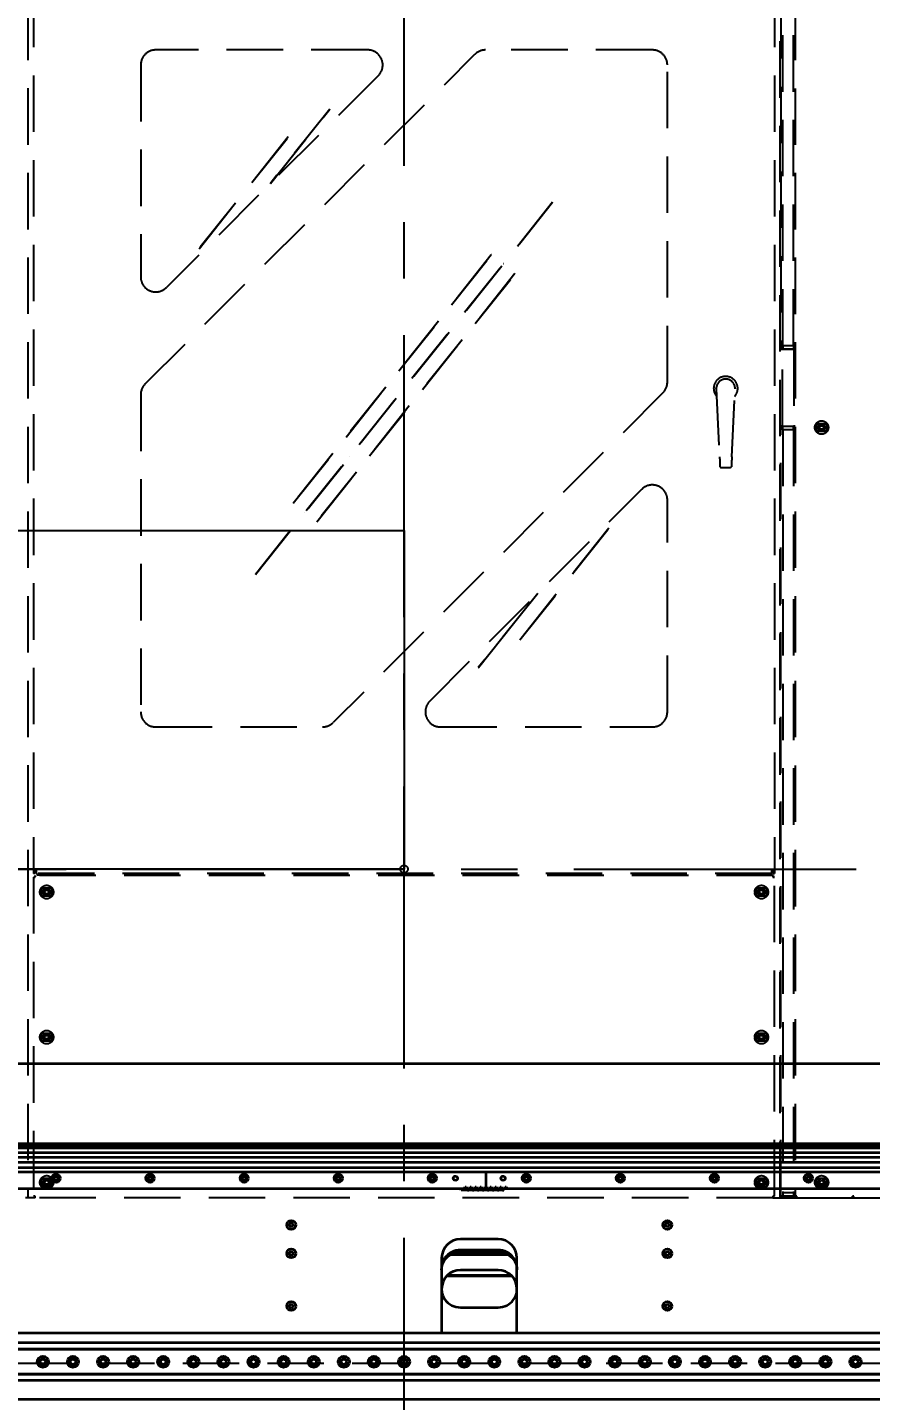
# Model space of a CAD drawing. Header units: inches. Extents: x 16559 to 58559, y 6500 to 36200.
# Drawn here: x 35244 to 36365, y 29633 to 31458 of the extents above; entities that cross this region are included whole.
import ezdxf

# ---------------------------------------------------------------- set-up
doc = ezdxf.new("R2010")
doc.units = ezdxf.units.IN
doc.header["$LTSCALE"] = 300
doc.linetypes.add('CENTRO', pattern=[2, 1.25, -0.25, 0.25, -0.25])
doc.linetypes.add('NASCOSTA', pattern=[0.375, 0.25, -0.125])
for name, color, linetype in [('ASSI', 254, 'CENTRO'), ('CONTORNO', 3, 'Continuous'), ('MACCHINA', 40, 'Continuous'), ('QUOTE', 7, 'Continuous')]:
    doc.layers.add(name, color=color, linetype=linetype)
doc.layers.add('GUIDE', color=4, linetype='Continuous', lineweight=35)
doc.styles.get("Standard").update_dxf_attribs({"font": 'romans.shx'})
doc.dimstyles.new('sc1a100', dxfattribs={"dimscale": 100, "dimtxt": 3, "dimasz": 3, "dimexe": 0, "dimexo": 0, "dimgap": 1, "dimtad": 1, "dimzin": 12, "dimdsep": 46, "dimtxsty": 'Standard', "dimblk": 'CLOSEDBLANK', "dimcen": 1, "dimclrd": 253, "dimclre": 253, "dimclrt": 2, "dimadec": 0, "dimazin": 3, "dimtfac": 1, "dimtmove": 0, "dimatfit": 1, "dimldrblk": 'CLOSEDBLANK', "dimfxl": 1, "dimtolj": 1, "dimtzin": 0, "dimarcsym": 0})
doc.dimstyles.new('sc1a100_pollici', dxfattribs={"dimscale": 100, "dimtxt": 3, "dimasz": 3, "dimexe": 0, "dimexo": 0, "dimgap": 1, "dimtad": 1, "dimzin": 12, "dimdsep": 46, "dimtxsty": 'Standard', "dimblk": 'CLOSEDBLANK', "dimcen": 1, "dimclrd": 253, "dimclre": 253, "dimclrt": 2, "dimadec": 0, "dimazin": 3, "dimtfac": 1, "dimtmove": 0, "dimatfit": 1, "dimldrblk": 'CLOSEDBLANK', "dimfxl": 1, "dimtolj": 1, "dimtzin": 0, "dimarcsym": 0})

# ---------------------------------------------------------------- blocks, each defined once
blk = doc.blocks.new('A$C17fb79fa')
at = {"layer": 'GUIDE'}
for p, q in [((4000, 413.3), (2000, 413.3)), ((4000, 304), (0, 304)), ((4000, 303.5), (0, 303.5)), ((4000, 301.1), (0, 301.1)), ((4000, 294.6), (0, 294.6)), ((2002, 307), (3998, 307)), ((4000, 288.4), (0, 288.4)), ((4000, 281.9), (0, 281.9)), ((4000, 275), (0, 275)), ((3008.5, 269), (2008.5, 269)), ((4008.5, 269), (3008.5, 269)), ((3008.5, 269), (3008.5, 249.5)), ((2980.2, 247), (2036.8, 247)), ((2975.8, 245), (2975, 247)), ((2984.3, 245), (2975.8, 245)), ((2980.2, 247), (2981.1, 249.5)), ((2981.1, 249.5), (2982.5, 249.5)), ((2982.5, 249.5), (2984.3, 245)), ((2984.3, 245), (2986.1, 245)), ((2986.1, 245), (2987.8, 249.5)), ((2991, 245), (2986.1, 245)), ((2987.8, 249.5), (2989.2, 249.5)), ((2989.2, 249.5), (2991, 245)), ((2991, 245), (2992.7, 245)), ((2992.7, 245), (2994.5, 249.5)), ((2997.6, 245), (2992.7, 245)), ((2994.5, 249.5), (2995.9, 249.5)), ((2995.9, 249.5), (2997.6, 245)), ((2997.6, 245), (2999.4, 245)), ((2999.4, 245), (3001.1, 249.5)), ((3004.3, 245), (2999.4, 245)), ((3001.1, 249.5), (3002.5, 249.5)), ((3002.5, 249.5), (3004.3, 245)), ((3004.3, 245), (3006.1, 245)), ((3006.1, 245), (3007.8, 249.5)), ((3010.9, 245), (3006.1, 245)), ((3007.8, 249.5), (3008.5, 249.5)), ((3008.5, 249.5), (3009.2, 249.5)), ((3009.2, 249.5), (3010.9, 245)), ((3010.9, 245), (3012.7, 245)), ((3012.7, 245), (3014.5, 249.5)), ((3017.6, 245), (3012.7, 245)), ((3014.5, 249.5), (3015.9, 249.5)), ((3015.9, 249.5), (3017.6, 245)), ((3017.6, 245), (3019.4, 245)), ((3019.4, 245), (3021.1, 249.5)), ((3024.3, 245), (3019.4, 245)), ((3021.1, 249.5), (3022.5, 249.5)), ((3022.5, 249.5), (3024.3, 245)), ((3024.3, 245), (3026.1, 245)), ((3026.1, 245), (3027.8, 249.5)), ((3030.9, 245), (3026.1, 245)), ((3027.8, 249.5), (3029.2, 249.5)), ((3029.2, 249.5), (3030.9, 245)), ((3030.9, 245), (3032.7, 245)), ((3032.7, 245), (3034.5, 249.5)), ((3036.8, 247), (3033.5, 247)), ((3034.5, 249.5), (3035.9, 249.5)), ((3035.9, 249.5), (3036.8, 247)), ((3980.2, 247), (3036.8, 247)), ((3025, 180), (2975, 180)), ((3025, 165.6), (2975, 165.6)), ((2950, 155), (2950, 55)), ((3039.1, 159), (2960.9, 159)), ((2975, 163.2), (3025, 163.2)), ((3050, 55), (3050, 155)), ((3043.6, 130.7), (2956.4, 130.7)), ((3042.7, 131.7), (2957.3, 131.7)), ((3025, 139), (2975, 139)), ((2975, 89.3), (3025, 89.3)), ((3990, 55), (10, 55)), ((4000, 42), (0, 42)), ((4000, 34), (0, 34)), ((4000, 33.5), (0, 33.5)), ((4000, 0.5), (0, 0.5)), ((4000, 0), (0, 0)), ((4000, -8), (0, -8)), ((3990, -33), (10, -33))]:
    blk.add_line(p, q, dxfattribs=at)
at = {"layer": 'GUIDE', "flags": 128}
for points in [[(2975, 165.6), (2972, 165.4), (2969, 164.9), (2966.1, 164), (2963.4, 162.8), (2960.8, 161.3), (2958.4, 159.6), (2956.3, 157.5), (2954.4, 155.3), (2952.9, 152.8), (2951.6, 150.2), (2950.7, 147.4), (2950.2, 144.6), (2950, 141.7)], [(3050, 141.7), (3049.8, 144.6), (3049.3, 147.4), (3048.4, 150.2), (3047.1, 152.8), (3045.6, 155.3), (3043.7, 157.5), (3041.6, 159.6), (3039.2, 161.3), (3036.6, 162.8), (3033.9, 164), (3031, 164.9), (3028, 165.4), (3025, 165.6)], [(2950, 139.3), (2950.2, 142.2), (2950.7, 145), (2951.6, 147.8), (2952.9, 150.4), (2954.4, 152.9), (2956.3, 155.1), (2958.4, 157.2), (2960.8, 158.9), (2963.4, 160.4), (2966.1, 161.6), (2969, 162.5), (2972, 163), (2975, 163.2)], [(3025, 163.2), (3028, 163), (3031, 162.5), (3033.9, 161.6), (3036.6, 160.4), (3039.2, 158.9), (3041.6, 157.2), (3043.7, 155.1), (3045.6, 152.9), (3047.1, 150.4), (3048.4, 147.8), (3049.3, 145), (3049.8, 142.2), (3050, 139.3)], [(2950, 113.1), (2950.2, 110.2), (2950.7, 107.4), (2951.6, 104.7), (2952.9, 102), (2954.4, 99.6), (2956.3, 97.3), (2958.4, 95.3), (2960.8, 93.5), (2963.4, 92), (2966.1, 90.8), (2969, 90), (2972, 89.5), (2975, 89.3)], [(3025, 89.3), (3028, 89.5), (3031, 90), (3033.9, 90.8), (3036.6, 92), (3039.2, 93.5), (3041.6, 95.3), (3043.7, 97.3), (3045.6, 99.6), (3047.1, 102), (3048.4, 104.7), (3049.3, 107.4), (3049.8, 110.2), (3050, 113.1)]]:
    blk.add_lwpolyline(points, dxfattribs=at)
at = {"layer": 'GUIDE'}
for centre, radius in [((2437.5, 261), 5.5), ((2437.5, 261), 3.5), ((2437.5, 261), 2.5), ((2562.5, 261), 5.5), ((2562.5, 261), 3.5), ((2562.5, 261), 2.5), ((2687.5, 261), 5.5), ((2687.5, 261), 3.5), ((2687.5, 261), 2.5), ((2812.5, 261), 5.5), ((2812.5, 261), 3.5), ((2812.5, 261), 2.5), ((2937.5, 261), 5.5), ((2937.5, 261), 3.5), ((2937.5, 261), 2.5), ((2968.3, 261), 2.85), ((3031.7, 261), 2.85), ((3062.5, 261), 5.5), ((3062.5, 261), 3.5), ((3062.5, 261), 2.5), ((3187.5, 261), 5.5), ((3187.5, 261), 3.5), ((3187.5, 261), 2.5), ((3312.5, 261), 5.5), ((3312.5, 261), 3.5), ((3312.5, 261), 2.5), ((3437.5, 261), 5.5), ((3437.5, 261), 3.5), ((3437.5, 261), 2.5), ((2750, 199), 6), ((2750, 199), 2.5), ((3250, 199), 6), ((3250, 199), 2.5), ((2750, 161), 6), ((3250, 161), 6), ((2750, 161), 2.5), ((3250, 161), 2.5), ((2750, 91), 6), ((2750, 91), 2.5), ((3250, 91), 6), ((3250, 91), 2.5), ((2420, 17), 7.5), ((2420, 17), 4.5), ((2420, 17), 3.4), ((2460, 17), 7.5), ((2460, 17), 4.5), ((2460, 17), 3.4), ((2500, 17), 7.5), ((2500, 17), 4.5), ((2500, 17), 3.4), ((2540, 17), 7.5), ((2540, 17), 4.5), ((2540, 17), 3.4), ((2580, 17), 7.5), ((2580, 17), 4.5), ((2580, 17), 3.4), ((2620, 17), 7.5), ((2620, 17), 4.5), ((2620, 17), 3.4), ((2660, 17), 7.5), ((2660, 17), 4.5), ((2660, 17), 3.4), ((2700, 17), 7.5), ((2700, 17), 4.5), ((2700, 17), 3.4), ((2740, 17), 7.5), ((2740, 17), 4.5), ((2740, 17), 3.4), ((2780, 17), 7.5), ((2780, 17), 4.5), ((2780, 17), 3.4), ((2820, 17), 7.5), ((2820, 17), 4.5), ((2820, 17), 3.4), ((2860, 17), 7.5), ((2860, 17), 4.5), ((2860, 17), 3.4), ((2900, 17), 7.5), ((2900, 17), 4.5), ((2900, 17), 3.4), ((2940, 17), 7.5), ((2940, 17), 4.5), ((2940, 17), 3.4), ((2980, 17), 7.5), ((2980, 17), 4.5), ((2980, 17), 3.4), ((3020, 17), 7.5), ((3020, 17), 4.5), ((3020, 17), 3.4), ((3060, 17), 7.5), ((3060, 17), 4.5), ((3060, 17), 3.4), ((3100, 17), 7.5), ((3100, 17), 4.5), ((3100, 17), 3.4), ((3140, 17), 7.5), ((3140, 17), 4.5), ((3140, 17), 3.4), ((3180, 17), 7.5), ((3180, 17), 4.5), ((3180, 17), 3.4), ((3220, 17), 7.5), ((3220, 17), 4.5), ((3220, 17), 3.4), ((3260, 17), 7.5), ((3260, 17), 4.5), ((3260, 17), 3.4), ((3300, 17), 7.5), ((3300, 17), 4.5), ((3300, 17), 3.4), ((3340, 17), 7.5), ((3340, 17), 4.5), ((3340, 17), 3.4), ((3380, 17), 7.5), ((3380, 17), 4.5), ((3380, 17), 3.4), ((3420, 17), 7.5), ((3420, 17), 4.5), ((3420, 17), 3.4), ((3460, 17), 7.5), ((3460, 17), 4.5), ((3460, 17), 3.4), ((3500, 17), 7.5), ((3500, 17), 4.5), ((3500, 17), 3.4)]:
    blk.add_circle(centre, radius, dxfattribs=at)
for centre, start, end in [((2975, 155), 90, 180), ((3025, 155), 0, 90), ((2975, 114), 90, 180), ((3025, 114), 0, 90)]:
    blk.add_arc(centre, 25, start, end, dxfattribs=at)
blk = doc.blocks.new('_ClosedBlank')
at = {"color": 0, "linetype": 'ByBlock', "lineweight": -2}
for p, q in [((-1, 0.1667), (0, 0)), ((-1, 0.1667), (-1, -0.1667)), ((0, 0), (-1, -0.1667))]:
    blk.add_line(p, q, dxfattribs=at)
blk = doc.blocks.new('*D31')
at = {"layer": 'Defpoints', "color": 0, "transparency": 16777216}
for p in [(36844.6, 34804.4), (22644.6, 29942.3), (36844.6, 29942.3)]:
    blk.add_point(p, dxfattribs=at)
at = {"layer": 'QUOTE', "color": 253, "lineweight": -2, "transparency": 16777216}
for p, q in [((22644.6, 29942.3), (22644.6, 34804.4)), ((22944.6, 34804.4), (36544.6, 34804.4)), ((36844.6, 29942.3), (36844.6, 34804.4))]:
    blk.add_line(p, q, dxfattribs=at)
at = {"layer": 'QUOTE', "color": 253, "lineweight": -2, "transparency": 16777216, "xscale": 300, "yscale": 300, "zscale": 300, "rotation": 180}
blk.add_blockref('_ClosedBlank', (22644.6, 34804.4), dxfattribs=at)
at = {"layer": 'QUOTE', "color": 253, "lineweight": -2, "transparency": 16777216, "xscale": 300, "yscale": 300, "zscale": 300}
blk.add_blockref('_ClosedBlank', (36844.6, 34804.4), dxfattribs=at)
at = {"layer": 'QUOTE', "color": 2, "transparency": 16777216, "insert": (29744.6, 35054.4), "char_height": 300, "attachment_point": 5}
blk.add_mtext('\\A1;B', dxfattribs=at)
blk = doc.blocks.new('A$C314b7af5')
at = {"layer": 'ASSI'}
blk.add_line((0, -865), (0, 2335), dxfattribs=at)
at = {"layer": 'ASSI', "color": 254, "linetype": 'NASCOSTA'}
blk.add_circle((0, 0), 5, dxfattribs=at)
at = {"layer": 'MACCHINA', "color": 254, "linetype": 'NASCOSTA', "lineweight": 25}
for p, q in [((-500, 1713), (-500, -437)), ((500, -437), (500, 1713)), ((501, 1715), (501, 691)), ((503.4, 696), (503.4, 1710)), ((517.6, 696), (517.6, 1710)), ((520, 1712.9), (520, -434.8)), ((-492.5, 1280), (-492.5, -2)), ((492.5, 1280), (492.5, -2)), ((-344.1, 644.9), (94.1, 1083.2)), ((-48.3, 1089), (-330, 1089)), ((330, 1089), (108.3, 1089)), ((-350, 1069), (-350, 787.3)), ((350, 647.3), (350, 1069)), ((-34.1, 1054.9), (-315.9, 773.2)), ((-98.8, 1010.3), (-177.9, 911.1)), ((-177.6, 911.4), (-98.7, 1010.3)), ((-98.7, 1010.3), (-98.8, 1010.3)), ((-153.9, 973.3), (-272.4, 824.8)), ((-272.4, 824.7), (-153.9, 973.2)), ((-153.9, 973.2), (-153.9, 973.3)), ((-130, 971.2), (-130, 971.1)), ((-199.5, 916), (-199.6, 916)), ((-197.9, 918), (-198, 918)), ((-223.5, 886), (-223.5, 886)), ((197.5, 886.5), (-197.5, 391.5)), ((-197.5, 391.5), (197.5, 886.5)), ((197.1, 886), (197.1, 886)), ((197.5, 886.5), (197.5, 886.5)), ((-250.6, 852), (-250.6, 852)), ((-248.2, 855), (-248.3, 855)), ((-247.4, 856), (-247.5, 856)), ((170, 852), (169.9, 852)), ((172.4, 855), (172.3, 855)), ((173.2, 856), (173.1, 856)), ((-272.4, 824.8), (-272.4, 824.7)), ((116, 816.5), (-147.3, 486.5)), ((-147.3, 486.5), (116.1, 816.5)), ((116.1, 816.5), (116, 816.5)), ((132.4, 805), (132.5, 805)), ((147.3, 791.6), (-116.1, 461.6)), ((-116, 461.5), (147.3, 791.5)), ((97.9, 793.7), (97.8, 793.7)), ((124.2, 794.7), (124.3, 794.7)), ((130, 802), (130, 801.9)), ((147.3, 791.5), (147.3, 791.6)), ((105, 770.7), (105, 770.6)), ((107.4, 773.5), (107.3, 773.5)), ((132.9, 773.5), (132.9, 773.5)), ((76, 766.2), (76, 766.3)), ((105, 738.6), (105, 738.5)), ((72.1, 697.2), (72, 697.2)), ((503.4, 696), (503.4, 691)), ((503.4, 696), (517.6, 696)), ((517.6, 696), (517.6, 691)), ((501, 691), (503, 691)), ((503, 589), (503, 691)), ((503, 691), (503.4, 691)), ((517.6, 691), (503.4, 691)), ((503.5, 691), (517.5, 691)), ((517.6, 691), (518, 691)), ((518, 691), (518, 589)), ((518, 691), (520, 691)), ((41, 658.3), (41, 658.4)), ((50.3, 670), (50.4, 670.1)), ((415, 639), (415, 639)), ((415, 638.4), (415, 639)), ((440, 639), (440, 639)), ((440, 639), (440, 638.4)), ((-350, 630.7), (-350, 209)), ((344.1, 633.2), (-94.1, 194.9)), ((415, 638.4), (419.3, 548)), ((435.7, 548), (440, 638.4)), ((-10.4, 593.8), (-10.5, 593.9)), ((501, -435), (501, 589)), ((503, 589), (501, 589)), ((503.4, 589), (503, 589)), ((503.4, 589), (517.6, 589)), ((503.4, 584), (503.4, 589)), ((503.5, 589), (517.5, 589)), ((518, 589), (517.6, 589)), ((517.6, 584), (517.6, 589)), ((520, 589), (518, 589)), ((547.5, 589), (547.5, 585)), ((550.4, 589.7), (554.6, 592)), ((550.4, 584.5), (550.4, 589.7)), ((550.4, 589.7), (550.4, 584.4)), ((554.7, 582), (550.4, 584.5)), ((550.4, 584.4), (554.6, 582)), ((559.5, 592), (550.5, 592)), ((559.4, 584.5), (555.2, 582)), ((555.3, 592), (559.4, 589.7)), ((559.5, 589.7), (555.4, 592)), ((555.4, 582), (559.5, 584.4)), ((559.4, 589.7), (559.4, 584.5)), ((559.5, 584.4), (559.5, 589.7)), ((562.5, 585), (562.5, 589)), ((-47, 580.1), (-47, 580.2)), ((517.6, 584), (503.4, 584)), ((503.4, 584), (503.4, -430)), ((517.6, 584), (517.6, -430)), ((550.5, 582), (559.5, 582)), ((-72.5, 548.2), (-72.5, 548.2)), ((-43.7, 552.2), (-43.7, 552.2)), ((420.6, 534.1), (420.8, 534)), ((420.8, 534), (420.9, 534)), ((420.9, 534), (421, 534)), ((421, 534), (434, 534)), ((434, 534), (434.1, 534.3)), ((-88, 528.8), (-88, 528.7)), ((-87.7, 529.2), (-87.6, 529.2)), ((-137.7, 498.5), (-137.7, 498.6)), ((-88.7, 495.7), (-88.8, 495.7)), ((-86.9, 498.1), (-86.9, 498)), ((-82.3, 503.7), (-82.4, 503.7)), ((34.1, 223.2), (315.9, 504.9)), ((-147.3, 486.5), (-147.3, 486.5)), ((-94.8, 488.1), (-94.8, 488.2)), ((-91.8, 492), (-91.8, 491.9)), ((350, 209), (350, 490.7)), ((-132, 473.6), (-132, 473.7)), ((-116.1, 461.6), (-116, 461.5)), ((272.4, 453.3), (153.9, 304.8)), ((153.9, 304.8), (272.4, 453.3)), ((272.4, 453.3), (272.4, 453.3)), ((-197.5, 391.5), (-197.5, 391.5)), ((177.6, 366.6), (98.7, 267.8)), ((98.8, 267.8), (177.9, 366.9)), ((171.4, 358.9), (171.5, 358.9)), ((197, 358.9), (197.1, 358.9)), ((160.6, 345.4), (160.6, 345.3)), ((161.3, 346.2), (161.3, 346.2)), ((133.1, 310.9), (133.2, 310.9)), ((158.7, 310.9), (158.8, 310.9)), ((127.5, 303.8), (127.4, 303.8)), ((127.5, 303.9), (127.6, 303.9)), ((130.4, 307.4), (130.4, 307.4)), ((131.8, 309.3), (131.9, 309.3)), ((132.4, 309.9), (132.4, 309.9)), ((153.9, 304.8), (153.9, 304.8)), ((155.9, 307.4), (156, 307.4)), ((157.4, 309.3), (157.5, 309.3)), ((158, 309.9), (157.9, 309.9)), ((105, 275.7), (105, 275.6)), ((98.7, 267.8), (98.8, 267.8)), ((-330, 189), (-108.3, 189)), ((48.3, 189), (330, 189)), ((-492.5, -2), (-488.5, -2)), ((-492.5, -2), (-492.5, -6)), ((-490.5, -6), (-492.5, -6)), ((-492.5, -10.6), (-490.5, -10.6)), ((-492.5, -10.6), (-492.5, -434.8)), ((-490.5, -6), (-490.5, -2)), ((-490.3, -10.6), (-490.5, -10.6)), ((490.4, -8.5), (-490.4, -8.5)), ((-490.4, -8.5), (-490.4, -10.5)), ((-489.5, -2), (-489.5, -4)), ((-489.5, -4), (-489.5, -6)), ((-488.5, -4), (-489.5, -4)), ((-488.5, -6), (-489.5, -6)), ((-488.5, -6), (-488.5, -2)), ((488.5, -6), (-488.5, -6)), ((-487.5, -6), (-487.5, -8)), ((-457.5, -8), (-487.5, -8)), ((-460, -8), (-460, -8.5)), ((-457.5, -8), (-457.5, -6)), ((-455, -6), (-455, -8.3)), ((-455, -8.3), (-455, -8.5)), ((455, -8.3), (455, -6)), ((455, -8.5), (455, -8.3)), ((460, -6), (460, -8.5)), ((488.5, -2), (488.5, -6)), ((488.5, -2), (492.5, -2)), ((489.5, -4), (488.5, -4)), ((489.5, -6), (488.5, -6)), ((489.5, -4), (489.5, -2)), ((489.5, -4), (489.5, -6)), ((490.5, -10.6), (490.3, -10.6)), ((490.4, -8.5), (490.4, -10.5)), ((490.5, -2), (490.5, -6)), ((490.5, -6), (492.5, -6)), ((492.5, -10.6), (490.5, -10.6)), ((492.5, -2), (492.5, -6)), ((492.5, -434.8), (492.5, -10.6)), ((-482.5, -28.5), (-482.5, -32.5)), ((-475.4, -25.5), (-479.6, -27.8)), ((-479.6, -27.8), (-479.6, -33.1)), ((-479.6, -33.1), (-475.4, -35.5)), ((-470.5, -25.5), (-479.5, -25.5)), ((-479.5, -27.8), (-475.3, -25.5)), ((-479.5, -33), (-479.5, -27.8)), ((-475.2, -35.5), (-479.5, -33)), ((-479.5, -35.5), (-470.5, -35.5)), ((-470.5, -33), (-474.7, -35.5)), ((-474.6, -25.5), (-470.5, -27.8)), ((-474.6, -35.5), (-470.5, -33.1)), ((-470.5, -27.8), (-470.5, -33)), ((-470.5, -33.1), (-470.5, -27.8)), ((-467.5, -32.5), (-467.5, -28.5)), ((467.5, -28.5), (467.5, -32.5)), ((470.4, -27.8), (474.6, -25.5)), ((470.4, -33), (470.4, -27.8)), ((470.4, -27.8), (470.4, -33.1)), ((474.7, -35.5), (470.4, -33)), ((470.4, -33.1), (474.6, -35.5)), ((479.5, -25.5), (470.5, -25.5)), ((470.5, -35.5), (479.5, -35.5)), ((479.4, -33), (475.2, -35.5)), ((475.3, -25.5), (479.4, -27.8)), ((479.5, -27.8), (475.4, -25.5)), ((475.4, -35.5), (479.5, -33.1)), ((479.4, -27.8), (479.4, -33)), ((479.5, -33.1), (479.5, -27.8)), ((482.5, -32.5), (482.5, -28.5)), ((-475.4, -218.5), (-479.6, -220.8)), ((-470.5, -218.5), (-479.5, -218.5)), ((-479.5, -220.8), (-475.3, -218.5)), ((-474.6, -218.5), (-470.5, -220.8)), ((470.4, -220.8), (474.6, -218.5)), ((479.5, -218.5), (470.5, -218.5)), ((475.3, -218.5), (479.4, -220.8)), ((479.5, -220.8), (475.4, -218.5)), ((-482.5, -221.5), (-482.5, -225.5)), ((-479.6, -220.8), (-479.6, -226.1)), ((-479.6, -226.1), (-475.4, -228.5)), ((-479.5, -226), (-479.5, -220.8)), ((-475.2, -228.5), (-479.5, -226)), ((-479.5, -228.5), (-470.5, -228.5)), ((-470.5, -226), (-474.7, -228.5)), ((-474.6, -228.5), (-470.5, -226.1)), ((-470.5, -220.8), (-470.5, -226)), ((-470.5, -226.1), (-470.5, -220.8)), ((-467.5, -225.5), (-467.5, -221.5)), ((467.5, -221.5), (467.5, -225.5)), ((470.4, -226), (470.4, -220.8)), ((470.4, -220.8), (470.4, -226.1)), ((474.7, -228.5), (470.4, -226)), ((470.4, -226.1), (474.6, -228.5)), ((470.5, -228.5), (479.5, -228.5)), ((479.4, -226), (475.2, -228.5)), ((475.4, -228.5), (479.5, -226.1)), ((479.4, -220.8), (479.4, -226)), ((479.5, -226.1), (479.5, -220.8)), ((482.5, -225.5), (482.5, -221.5)), ((-482.5, -414.5), (-482.5, -418.5)), ((-475.4, -411.5), (-479.6, -413.8)), ((-479.6, -413.8), (-479.6, -419.1)), ((-479.6, -419.1), (-475.4, -421.5)), ((-470.5, -411.5), (-479.5, -411.5)), ((-479.5, -413.8), (-475.3, -411.5)), ((-479.5, -419), (-479.5, -413.8)), ((-475.2, -421.5), (-479.5, -419)), ((-470.5, -419), (-474.7, -421.5)), ((-474.6, -411.5), (-470.5, -413.8)), ((-474.6, -421.5), (-470.5, -419.1)), ((-470.5, -413.8), (-470.5, -419)), ((-470.5, -419.1), (-470.5, -413.8)), ((-467.5, -418.5), (-467.5, -414.5)), ((467.5, -414.5), (467.5, -418.5)), ((470.4, -413.8), (474.6, -411.5)), ((470.4, -419), (470.4, -413.8)), ((470.4, -413.8), (470.4, -419.1)), ((474.7, -421.5), (470.4, -419)), ((470.4, -419.1), (474.6, -421.5)), ((479.5, -411.5), (470.5, -411.5)), ((479.4, -419), (475.2, -421.5)), ((475.3, -411.5), (479.4, -413.8)), ((479.5, -413.8), (475.4, -411.5)), ((475.4, -421.5), (479.5, -419.1)), ((479.4, -413.8), (479.4, -419)), ((479.5, -419.1), (479.5, -413.8)), ((482.5, -418.5), (482.5, -414.5)), ((547.5, -414.5), (547.5, -418.5)), ((550.4, -413.8), (554.6, -411.5)), ((550.4, -419), (550.4, -413.8)), ((550.4, -413.8), (550.4, -419.1)), ((554.7, -421.5), (550.4, -419)), ((550.4, -419.1), (554.6, -421.5)), ((559.5, -411.5), (550.5, -411.5)), ((559.4, -419), (555.2, -421.5)), ((555.3, -411.5), (559.4, -413.8)), ((559.5, -413.8), (555.4, -411.5)), ((555.4, -421.5), (559.5, -419.1)), ((559.4, -413.8), (559.4, -419)), ((559.5, -419.1), (559.5, -413.8)), ((562.5, -418.5), (562.5, -414.5)), ((-500, -437), (-503.2, -437)), ((-490.4, -437), (-500, -437)), ((-492.5, -434.8), (-490.5, -434.8)), ((-490.5, -434.8), (-490.3, -434.8)), ((-490.4, -437), (-490.4, -435)), ((490.4, -437), (-490.4, -437)), ((-479.5, -421.5), (-470.5, -421.5)), ((470.5, -421.5), (479.5, -421.5)), ((490.3, -434.8), (490.5, -434.8)), ((490.4, -437), (490.4, -435)), ((490.4, -437), (500, -437)), ((492.5, -434.8), (490.5, -434.8)), ((500, -437), (503.2, -437)), ((503.4, -435), (501, -435)), ((503.2, -437), (522.1, -437)), ((503.4, -430), (503.4, -435)), ((503.4, -430), (517.6, -430)), ((517.6, -435), (503.4, -435)), ((517.6, -430), (517.6, -435)), ((520, -435), (517.6, -435)), ((520, -435), (520, -434.8)), ((520, -434.8), (522, -434.8)), ((522.1, -437), (522.1, -435)), ((522.1, -437), (596, -437)), ((550.5, -421.5), (559.5, -421.5)), ((596, -437), (596.2, -437)), ((597.6, -434.8), (596.1, -434.8)), ((596.2, -437), (596.2, -435)), ((596.2, -437), (961.7, -437)), ((906, -657.3), (-906, -657.3))]:
    blk.add_line(p, q, dxfattribs=at)
at = {"layer": 'MACCHINA', "color": 254, "linetype": 'NASCOSTA', "lineweight": 25, "flags": 128}
blk.add_lwpolyline([(84.9, 777.4), (84.9, 777.5), (85, 777.6)], dxfattribs=at)
at = {"layer": 'MACCHINA', "color": 254, "linetype": 'NASCOSTA', "lineweight": 25}
for centre, radius in [((555, 587), 9), ((555, 587.1), 2.4), ((-475, -30.5), 9), ((-475, -30.4), 2.4), ((475, -30.5), 9), ((475, -30.4), 2.4), ((-475, -223.5), 9), ((475, -223.5), 9), ((-475, -223.4), 2.4), ((475, -223.4), 2.4), ((-475, -416.5), 9), ((-475, -416.4), 2.4), ((475, -416.5), 9), ((475, -416.4), 2.4), ((555, -416.5), 9), ((555, -416.4), 2.4)]:
    blk.add_circle(centre, radius, dxfattribs=at)
for centre, radius, start, end in [((-330, 1069), 20, 90, 180), ((-48.3, 1069), 20, 315, 90), ((108.3, 1069), 20, 90, 135), ((330, 1069), 20, 0, 90), ((-330, 787.3), 20, 180, 315), ((-330, 630.7), 20, 135, 180), ((330, 647.3), 20, 315, 0), ((427.5, 639), 16, 90, 221.3589), ((427.5, 639), 12.5, 357.2659, 182.7341), ((427.5, 639), 16, 318.6411, 90), ((550.5, 589), 3, 90, 180), ((550.5, 585), 3, 180, 270), ((559.5, 589), 3, 0, 90), ((559.5, 585), 3, 270, 0), ((330, 490.7), 20, 0, 135), ((48.3, 209), 20, 135, 270), ((-330, 209), 20, 180, 270), ((330, 209), 20, 270, 0), ((-108.3, 209), 20, 270, 315), ((-479.5, -28.5), 3, 90, 180), ((-479.5, -32.5), 3, 180, 270), ((-470.5, -28.5), 3, 0, 90), ((-470.5, -32.5), 3, 270, 0), ((470.5, -28.5), 3, 90, 180), ((470.5, -32.5), 3, 180, 270), ((479.5, -28.5), 3, 0, 90), ((479.5, -32.5), 3, 270, 0), ((-479.5, -221.5), 3, 90, 180), ((-470.5, -221.5), 3, 0, 90), ((470.5, -221.5), 3, 90, 180), ((479.5, -221.5), 3, 0, 90), ((-479.5, -225.5), 3, 180, 270), ((-470.5, -225.5), 3, 270, 0), ((470.5, -225.5), 3, 180, 270), ((479.5, -225.5), 3, 270, 0), ((-479.5, -414.5), 3, 90, 180), ((-479.5, -418.5), 3, 180, 270), ((-470.5, -414.5), 3, 0, 90), ((-470.5, -418.5), 3, 270, 0), ((470.5, -414.5), 3, 90, 180), ((470.5, -418.5), 3, 180, 270), ((479.5, -414.5), 3, 0, 90), ((479.5, -418.5), 3, 270, 0), ((550.5, -414.5), 3, 90, 180), ((550.5, -418.5), 3, 180, 270), ((559.5, -414.5), 3, 0, 90), ((559.5, -418.5), 3, 270, 0)]:
    blk.add_arc(centre, radius, start, end, dxfattribs=at)
for points, knots in [([(419.3, 548), (419.4, 547.1), (419.5, 545.4), (419.6, 542.9), (419.7, 540.7), (419.8, 538.7), (419.9, 537), (419.9, 535.8), (419.9, 535.1), (420, 535), (420, 535)], [0, 0, 0, 0, 0.124479, 0.249841, 0.37511, 0.500398, 0.625627, 0.750709, 0.875866, 1, 1, 1, 1]), ([(435.7, 548), (435.6, 547.1), (435.5, 545.4), (435.4, 542.9), (435.3, 540.7), (435.2, 538.7), (435.1, 537), (435.1, 535.8), (435.1, 535.1), (435, 535), (435, 535)], [0, 0, 0, 0, 0.124479, 0.24984, 0.375109, 0.500397, 0.625627, 0.75071, 0.875866, 1, 1, 1, 1]), ([(420, 534.9), (420, 534.8), (420, 534.8), (420, 535.2), (420.1, 535.5)], [0, 0, 0, 0, 0.361057, 1, 1, 1, 1]), ([(420, 534.9), (420.1, 534.8), (420.2, 534.6), (420.4, 534.4), (420.7, 534.3), (420.8, 534.3), (420.9, 534.3)], [0, 0, 0, 0, 0.255364, 0.514764, 0.766279, 1, 1, 1, 1]), ([(420, 534.8), (420, 534.8), (420, 534.6), (420.1, 534.4), (420.3, 534.2), (420.5, 534.1), (420.6, 534.1)], [0, 0, 0, 0, 0.111722, 0.411692, 0.706531, 1, 1, 1, 1]), ([(420.6, 534.1), (420.6, 534.1), (420.7, 534.1), (420.7, 534.1), (420.7, 534.1)], [0, 0, 0, 0, 0.877494, 1, 1, 1, 1]), ([(434, 534.3), (434.2, 534.2), (434.6, 534.1), (434.9, 534.5), (435, 534.7)], [0, 0, 0, 0, 0.503008, 1, 1, 1, 1]), ([(434.6, 534.2), (434.7, 534.3), (434.9, 534.4), (435, 534.7), (435, 534.9), (435, 535)], [0, 0, 0, 0, 0.421042, 0.723347, 1, 1, 1, 1]), ([(434.6, 534.2), (434.6, 534.2), (434.7, 534.3), (434.8, 534.4), (434.9, 534.7), (435, 534.8), (435, 534.8)], [0, 0, 0, 0, 0.166146, 0.552897, 0.767565, 1, 1, 1, 1]), ([(435, 535), (435, 534.9), (435, 534.9), (435, 534.8), (435, 534.8)], [0, 0, 0, 0, 0.989571, 1, 1, 1, 1])]:
    blk.add_open_spline(points, degree=3, knots=knots, dxfattribs=at)
for points in [[(-492.5, -10.6), (-492.5, -10.6), (-492.4, -10.6), (-491.9, -10.6), (-491.2, -10.7), (-490.6, -10.7), (-490.3, -10.7)], [(-490.3, -10.7), (-490.3, -10.4), (-490.3, -9.8), (-490.3, -9.1), (-490.3, -8.6), (-490.4, -8.5), (-490.4, -8.5)], [(490.4, -8.5), (490.4, -8.5), (490.3, -8.6), (490.3, -9.1), (490.3, -9.8), (490.3, -10.4), (490.3, -10.7)], [(490.3, -10.7), (490.6, -10.7), (491.2, -10.7), (491.9, -10.6), (492.4, -10.6), (492.5, -10.6), (492.5, -10.6)], [(-490.3, -434.8), (-490.6, -434.8), (-491.2, -434.8), (-491.9, -434.8), (-492.4, -434.8), (-492.5, -434.8), (-492.5, -434.8)], [(-490.4, -437), (-490.4, -436.9), (-490.3, -436.9), (-490.3, -436.4), (-490.3, -435.6), (-490.3, -435.1), (-490.3, -434.8)], [(490.3, -434.8), (490.3, -435.1), (490.3, -435.6), (490.3, -436.4), (490.3, -436.9), (490.4, -436.9), (490.4, -437)], [(492.5, -434.8), (492.5, -434.8), (492.4, -434.8), (491.9, -434.8), (491.2, -434.8), (490.6, -434.8), (490.3, -434.8)], [(522.2, -434.8), (521.9, -434.8), (521.3, -434.8), (520.6, -434.8), (520.1, -434.8), (520, -434.8), (520, -434.8)], [(522.1, -437), (522.1, -436.9), (522.2, -436.9), (522.2, -436.4), (522.2, -435.6), (522.2, -435.1), (522.2, -434.8)], [(596.1, -434.8), (596.1, -435.1), (596.1, -435.6), (596, -436.4), (596, -436.9), (596, -436.9), (596, -437)], [(596.2, -437), (596.4, -436.9), (596.8, -436.9), (597.3, -436.4), (597.6, -435.6), (597.6, -435.1), (597.6, -434.8)], [(596.2, -435), (596.2, -435), (596.2, -435), (596.2, -434.9), (596.2, -434.8), (596.2, -434.8), (596.2, -434.8)]]:
    blk.add_open_spline(points, degree=3, dxfattribs=at)
blk = doc.blocks.new('*D48')
at = {"layer": 'Defpoints', "color": 0, "transparency": 16777216}
for p in [(35744.6, 32674.3), (35744.6, 32657.4), (35044.6, 30789.3)]:
    blk.add_point(p, dxfattribs=at)
at = {"layer": 'QUOTE', "color": 253, "lineweight": -2, "transparency": 16777216}
for p, q in [((35744.6, 32674.3), (35744.6, 32657.4)), ((34744.6, 32657.4), (31216, 32657.4)), ((35044.6, 30789.3), (35044.6, 32657.4)), ((35744.6, 32657.4), (35044.6, 32657.4)), ((36044.6, 32657.4), (36344.6, 32657.4))]:
    blk.add_line(p, q, dxfattribs=at)
at = {"layer": 'QUOTE', "color": 253, "lineweight": -2, "transparency": 16777216, "xscale": 300, "yscale": 300, "zscale": 300}
blk.add_blockref('_ClosedBlank', (35044.6, 32657.4), dxfattribs=at)
at = {"layer": 'QUOTE', "color": 253, "lineweight": -2, "transparency": 16777216, "xscale": 300, "yscale": 300, "zscale": 300, "rotation": 180}
blk.add_blockref('_ClosedBlank', (35744.6, 32657.4), dxfattribs=at)
at = {"layer": 'QUOTE', "color": 2, "transparency": 16777216, "char_height": 300, "attachment_point": 5}
for s, insert in [('\\A1;700', (32830.3, 32907.4)), ('\\A1;[2\'-3 9/16"]', (32830.3, 32328.8))]:
    blk.add_mtext(s, dxfattribs=dict(at, insert=insert))

msp = doc.modelspace()

# ---------------------------------------------------------------- linework, layer by layer
at = {"layer": 'ASSI'}
msp.add_line((22170.437, 30339.28), (37280.802, 30339.28), dxfattribs=at)
at = {"layer": 'CONTORNO', "color": 7}
msp.add_lwpolyline([(35744.565, 30789.28), (35744.565, 30339.28), (35044.564, 30339.28), (35044.564, 30789.28)], close=True, dxfattribs=at)

# ---------------------------------------------------------------- block references
at = {"layer": 'GUIDE'}
msp.add_blockref('A$C17fb79fa', (32844.563, 29667.28), dxfattribs=at)
at = {"layer": 'QUOTE'}
msp.add_blockref('A$C314b7af5', (35744.565, 30339.28), dxfattribs=at)

# ---------------------------------------------------------------- dimensions: what is measured, and where the dimension line sits
dim = msp.add_linear_dim(base=(36844.563, 34804.405), p1=(22644.563, 29942.28), p2=(36844.563, 29942.28), text='B', dimstyle='sc1a100', dxfattribs=at)
dim.commit()
dim.dimension.update_dxf_attribs({"geometry": '*D31', "text_midpoint": (29744.563, 35054.405)})
dim = msp.add_linear_dim(base=(35744.565, 32657.389), p1=(35044.564, 30789.28), p2=(35744.565, 32674.28), dimstyle='sc1a100_pollici', override={"dimpost": '\\X'}, dxfattribs=at)
dim.commit()
dim.dimension.update_dxf_attribs({"geometry": '*D48', "text_midpoint": (32830.279, 32657.389), "dimtype": 160})

doc.saveas('drawing.dxf')
